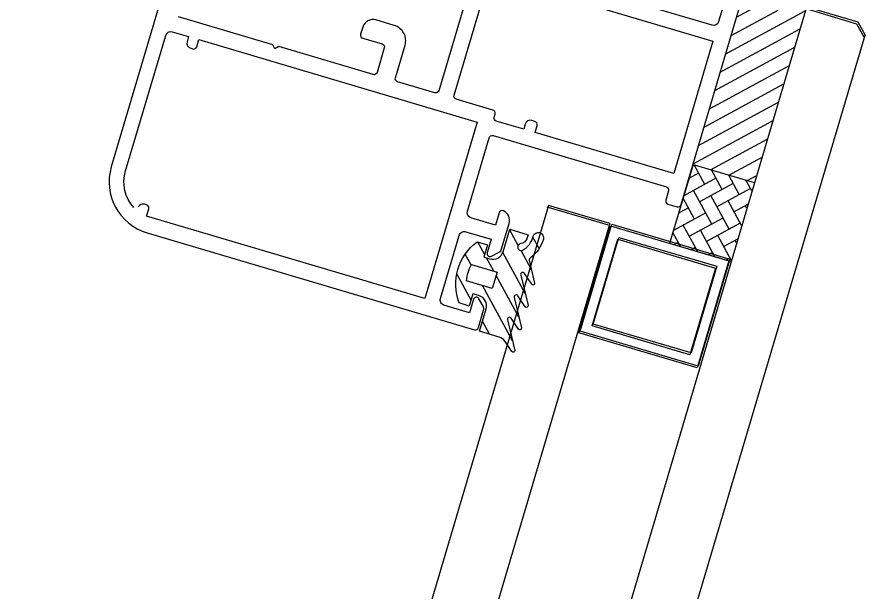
# Model space of a CAD drawing. Header units: millimetres. Extents: x 62878 to 70819, y -67946 to -61850.
# Drawn here: x 67753.97 to 67761.94, y -66355.43 to -66350.02 of the extents above; entities that cross this region are included whole.
import ezdxf

# ---------------------------------------------------------------- set-up
doc = ezdxf.new("R2010")
doc.units = ezdxf.units.MM
doc.layers.add('DOGRAMA', color=171, linetype='Continuous', lineweight=0)
doc.layers.add('DOĞRAMA-yeni', color=40, linetype='Continuous')

# ---------------------------------------------------------------- blocks, each defined once
blk = doc.blocks.new('SPANDREL PAN.93')
at = {"layer": 'DOĞRAMA-yeni', "color": 122, "lineweight": -2}
for p, q in [((36489.31846582975, 28164.42913181102), (36488.83896271163, 28164.28743932814)), ((36515.70602521955, 28075.1306965566), (36489.31846582975, 28164.42913181102)), ((36488.83896271163, 28164.28743932815), (36488.77140058455, 28164.16320020797)), ((36515.10228298123, 28075.05656620076), (36488.77140058458, 28164.163200208)), ((36491.17206802828, 28162.39085830399), (36491.74747177007, 28162.56088928344)), ((36491.74747177007, 28162.56088928344), (36493.53279705418, 28156.51914999494)), ((36491.17206802828, 28162.39085830399), (36493.02782245011, 28156.11077898186))]:
    blk.add_line(p, q, dxfattribs=at)
for points in [[(36490.04044066949, 28162.05646404444), (36490.33799488352, 28161.04950749634), (36491.45044211758, 28161.37823405659), (36491.15288790356, 28162.38519060469)], [(36490.16467978971, 28161.98890191737), (36490.40555701056, 28161.17374661655), (36491.32620299738, 28161.44579618367), (36491.08532577651, 28162.26095148448)]]:
    blk.add_lwpolyline(points, close=True, dxfattribs=at)

msp = doc.modelspace()

# ---------------------------------------------------------------- hatches: boundary and pattern name
at = {"layer": 'DOGRAMA', "lineweight": -2}
h = msp.add_hatch(dxfattribs=at)
h.set_pattern_fill('ANSI31', color=256, scale=0.03999999999999999, angle=73.50578493834035, style=0)
h.set_pattern_definition([(208.5057849383403, (67785.09352052162, -66220.1642418306), (-0.06061043106111653, 0.1116036542707525), [])])
h.paths.add_polyline_path([(67760.42864868138, -66351.1483476019, 0.4142135623420975), (67760.41008810991, -66351.11417151103), (67760.7798920016, -66349.86527146229, 0.1532309010706403), (67761.38359289855, -66349.93973774262), (67760.97758939373, -66351.31089096308)])
h.paths.add_polyline_path([(67760.32377058156, -66351.40568268175), (67760.3944725905, -66351.16690817337, 0.4142135623575963), (67760.42864868138, -66351.1483476019), (67760.97758939373, -66351.31089096308), (67760.89907962504, -66351.57603380267)])
h = msp.add_hatch(dxfattribs=at)
h.set_pattern_fill('AR-HBONE', color=256, scale=0.03, angle=73.50578493834035, style=0)
h.set_pattern_definition([(118.5057849383402, (67724.58764905421, -66345.934526575), (-0.1627219703923171, 0.04818257311146708), [0.3599999999999998, -0.1199999999999999]), (208.5057849383403, (67724.5303793556, -66345.82907430326), (-0.1627219703923171, 0.04818257311146708), [0.36, -0.12])])
h.paths.add_polyline_path([(67760.17514552231, -66351.90761856695), (67760.10416588857, -66352.1473306684), (67760.67947493208, -66352.31768178933), (67760.89907962504, -66351.57603380267), (67760.32377058156, -66351.40568268175)])
h = msp.add_hatch(dxfattribs=at)
h.set_pattern_fill('ANSI31', color=256, scale=0.05, angle=73.50578493834035, style=0)
h.set_pattern_definition([(118.5057849383402, (67716.88679688504, -66450.51168380858), (-0.1395045678384407, -0.07576303882639554), [])])
edge = h.paths.add_edge_path(flags=16)
edge.add_arc((67758.59217419678, -66352.53395855638), 0.400000000018197, 151.9688259190407, 175.0427439844561, ccw=False)
edge.add_line((67758.23909738587, -66352.34597779776), (67758.48064890271, -66352.41750208914))
edge.add_line((67758.48064890271, -66352.41750208914), (67758.4352219371, -66352.57091783408))
edge.add_line((67758.4352219371, -66352.57091783408), (67758.19367042033, -66352.49939354272))
edge = h.paths.add_edge_path()
edge.add_arc((67758.59217419675, -66352.53395855645), 0.5000000000002688, 126.6358872934571, 200.3756825854292, ccw=False)
edge.add_line((67758.29381039483, -66352.13273662074), (67758.38969523544, -66352.16112847424))
edge.add_line((67758.38969523544, -66352.16112847424), (67758.35562501126, -66352.27619028294))
edge.add_line((67758.35562501126, -66352.27619028294), (67758.4131559156, -66352.29322539504))
edge.add_arc((67758.44154776906, -66352.19734055447), 0.09999999997448594, 253.5057849432473, 343.5057849408801)
edge.add_line((67758.53743260962, -66352.22573240794), (67758.59989468733, -66352.01478575863))
edge.add_line((67758.59989468733, -66352.01478575863), (67758.77248740042, -66352.0658910949))
edge.add_line((67758.77248740042, -66352.0658910949), (67758.76127846859, -66352.10374584934))
edge.add_arc((67758.69895332218, -66352.08529114455), 0.0650000000310321, 275.09644942517195, 343.5057849302579, ccw=False)
edge.add_arc((67758.70763132567, -66352.1825943672), 0.0326894307303511, 95.09644946114241, 288.9360640540427)
edge.add_arc((67758.62595565221, -66352.03691369068), 0.1992591643052067, 297.589563409691, 347.8554705679381)
edge.add_arc((67758.86833245555, -66352.09430033786), 0.05002797723492169, -15.522056448481408, 161.9911798494934, ccw=False)
edge.add_arc((67758.60503158315, -66352.02098681305), 0.3233450411497195, 305.12012207109854, 344.4464322260319, ccw=False)
edge.add_arc((67758.80255542664, -66352.30182510913), 0.02000000001194624, 125.1201219905532, 193.5057848834619)
edge.add_line((67758.78310849972, -66352.3064959799), (67758.83449703013, -66352.5204494463))
edge.add_arc((67758.81991183494, -66352.52395259937), 0.01499999999798878, -146.4942150756916, 13.505784876440828, ccw=False)
edge.add_line((67758.80740438358, -66352.53223291702), (67758.73943753779, -66352.4295687375))
edge.add_arc((67758.72276093597, -66352.44060916103), 0.02000000000258, 33.50578491663744, 193.5057849337332)
edge.add_line((67758.70331400906, -66352.44528003181), (67758.7720349525, -66352.7313960956))
edge.add_arc((67758.75744975731, -66352.73489924868), 0.01500000001553678, -146.4942151063753, 13.505784917506617, ccw=False)
edge.add_line((67758.74494230593, -66352.74317956633), (67758.67697546014, -66352.64051538681))
edge.add_arc((67758.66029885832, -66352.65155581036), 0.02000000001061296, 33.50578495139829, 193.5057849337332)
edge.add_line((67758.64085193141, -66352.65622668114), (67758.7095728748, -66352.94234274491))
edge.add_arc((67758.69498767963, -66352.94584589801), 0.01499999999063629, -146.49421509135578, 13.505784997516287, ccw=False)
edge.add_line((67758.68248022828, -66352.95412621564), (67758.61451338248, -66352.85146203612))
edge.add_arc((67758.59783678064, -66352.86250245967), 0.02000000002274678, 33.50578492838554, 193.5057849337332)
edge.add_line((67758.57838985373, -66352.86717333045), (67758.64711079714, -66353.1532893942))
edge.add_arc((67758.63252560196, -66353.15679254729), 0.01500000000138728, -146.49421502934388, 13.505784930487891, ccw=False)
edge.add_line((67758.6200181506, -66353.16507286495), (67758.55660321357, -66353.06928436093))
edge.add_arc((67758.47322020447, -66353.12448647866), 0.100000000040931, 33.50578495600084, 73.50578495508331)
edge.add_line((67758.50161205794, -66353.02860163801), (67758.31597615246, -66352.97363416456))
edge.add_line((67758.31597615246, -66352.97363416456), (67758.37843823014, -66352.76268751525))
edge.add_arc((67758.28255338954, -66352.7342956618), 0.09999999999826054, 343.5057849559762, 433.5057849559761)
edge.add_line((67758.31094524299, -66352.6384108212), (67758.25341433866, -66352.62137570909))
edge.add_line((67758.25341433866, -66352.62137570909), (67758.2193441145, -66352.73643751779))
edge.add_line((67758.2193441145, -66352.73643751779), (67758.12345927392, -66352.7080456643))

# ---------------------------------------------------------------- linework, layer by layer
for p, q in [((67761.38359289855, -66349.93973774262), (67761.86301710154, -66350.08169701006)), ((67761.86301710154, -66350.08169701004), (67761.93051008863, -66350.20597370411)), ((67760.32377058154, -66351.40568268175), (67760.10416588857, -66352.1473306684)), ((67760.32377058154, -66351.40568268175), (67760.89907962504, -66351.57603380267)), ((67760.32377058154, -66351.40568268175), (67760.89907962504, -66351.57603380267)), ((67759.52885684502, -66351.97697954749), (67758.95354780147, -66351.8066284266)), ((67760.67947493208, -66352.31768178933), (67760.10416588857, -66352.1473306684))]:
    msp.add_line(p, q, dxfattribs=at)
at = {"layer": 'DOGRAMA', "lineweight": -2, "ltscale": 0.5}
for points in [[(67758.44914317771, -66348.96654462934), (67757.93241144424, -66350.71164872815, -0.4142135623730951), (67757.89512843607, -66350.73189662429), (67757.54514876788, -66350.62826635904, -0.4142135623730951), (67757.52490087177, -66350.59098335083), (67757.61575480294, -66350.28415186093, 0.4142135623730951), (67757.51451532228, -66350.09773681984), (67757.34192260916, -66350.04663148352, 0.4142135623730951), (67757.21764591505, -66350.11412447065), (67757.21196754441, -66350.13330143873), (67757.19777161762, -66350.18124385904, 0.4142135623730951), (67757.21801951379, -66350.21852686729), (67757.40020071092, -66350.2724713889, -0.4142135623730951), (67757.42044860707, -66350.30975439714), (67757.3523081587, -66350.53987801455, -0.4142135623730951), (67757.31502515046, -66350.56012591068), (67756.42809037497, -66350.29750126596), (67756.39080736676, -66350.31774916209), (67756.3705594706, -66350.28046615387), (67755.48362469513, -66350.0178415091, -0.4142135623730951)], [(67755.49999967305, -66349.24050190502), (67754.85266541361, -66351.42667627055, 0.4142135623730951), (67755.1901303491, -66352.04805974095), (67758.2680337322, -66352.95943823781, 0.4142135623730951), (67758.30531674041, -66352.9391903417), (67758.35338130922, -66352.77686689503, 0.1991096956269791), (67758.34937070023, -66352.73881219736), (67758.31085245249, -66352.66788748805, 0.6680969080520953), (67758.25888088072, -66352.67335686932), (67758.22148597048, -66352.79964679286), (67757.98177386905, -66352.72866715914, -0.4142135623730951), (67757.9480273755, -66352.66652881209), (67758.12405686712, -66352.07204280041, -0.4142135623730951), (67758.18619521413, -66352.03829630686), (67758.42590731557, -66352.10927594059), (67758.38850956623, -66352.2355754526, 0.6680969080520438), (67758.42912439656, -66352.2684600076), (67758.50004910587, -66352.22994175986, 0.1989616347782854), (67758.5241355944, -66352.20019628675), (67758.59511806731, -66351.96047459682, 0.3728392455561729), (67758.54103112625, -66351.84123928836, 0.4568501953068724), (67758.4997261347, -66351.85997535505), (67758.4656559105, -66351.97503716375), (67758.23553229304, -66351.90689671539, -0.4142135623730951), (67758.20178579952, -66351.84475836832), (67758.40620714464, -66351.15438751607, -0.4142135623730951), (67758.44349015283, -66351.13413961994), (67760.07353244291, -66351.6168011292, -0.4142135623730951), (67760.09378033907, -66351.65408413742), (67760.06822767091, -66351.74038049395, 0.4142135623730951), (67760.08847556703, -66351.77766350219), (67760.1747719236, -66351.8032161703, 0.4142135623730951), (67760.21205493179, -66351.78296827416), (67760.79976629895, -66349.7981520739, 0.4142135623730951)], [(67760.62186881393, -66349.87062610236), (67760.56508510691, -66350.06239578355, -0.4142135623730951), (67760.5029467599, -66350.0961422771), (67759.86051832789, -66349.90591685877, -0.4142135623730951)], [(67755.06566088303, -66351.81074239443, -0.2621398995659221), (67754.98690419042, -66351.46642486543), (67755.36451584178, -66350.19115648555, -0.4142135623730951), (67755.4266541888, -66350.15740999198), (67755.58006993379, -66350.20283695759), (67755.56587400704, -66350.25077937786, 0.4142135623730951), (67755.59962050058, -66350.31291772488), (67755.61879746872, -66350.3185960956, 0.4142135623730951), (67755.65608047688, -66350.29834819945), (67755.67595477434, -66350.23122881104), (67758.29361092256, -66351.0063264112), (67757.80243185724, -66352.66513415346), (67755.18477570904, -66351.89003655332), (67755.20465000648, -66351.82291716489, 0.4142135623730951), (67755.18440211038, -66351.78563415668), (67755.16522514226, -66351.77995578598, 0.3618128521052944), (67755.10645163056, -66351.80525225916)]]:
    msp.add_lwpolyline(points, format="xyb", dxfattribs=at)
at = {"layer": 'DOGRAMA', "linetype": 'ByBlock', "lineweight": -2}
msp.add_lwpolyline([(67759.2071067532, -66349.85844777328), (67760.51114058532, -66350.24457698065), (67760.14204649001, -66351.4910799084), (67758.83801265791, -66351.10495070102), (67758.85788695535, -66351.03783131258, 0.4142135623730951), (67758.83763905922, -66351.0005483044), (67758.808873607, -66350.99203074833, 0.4142135623730951), (67758.74673526, -66351.02577724187), (67758.73253933326, -66351.07371966218), (67758.47365026368, -66350.99706165776, -0.4142135623730951), (67758.45340236751, -66350.95977864951), (67758.46191992352, -66350.93101319736, 0.4142135623730951), (67758.4416720274, -66350.89373018913), (67758.09648660128, -66350.7915195166, -0.4142135623730951), (67758.0762387052, -66350.75423650836), (67758.43681524441, -66349.53649903281, -0.4142135623730951)], format="xyb", dxfattribs=at)
at = {"layer": 'DOGRAMA', "lineweight": -2}
for points in [[(67758.12345927392, -66352.7080456643, -0.3333333333332296), (67758.29381039483, -66352.13273662074), (67758.38969523544, -66352.16112847424), (67758.35562501126, -66352.27619028294), (67758.4131559156, -66352.29322539504, 0.4142135623730951), (67758.53743260962, -66352.22573240794), (67758.59989468733, -66352.01478575863), (67758.77248740042, -66352.0658910949), (67758.76127846859, -66352.10374584934, -0.3076847592325949), (67758.70472743941, -66352.15003417178, 1.128701775595035), (67758.71823946615, -66352.21351468797, 0.2229122392588673), (67758.82075540221, -66352.07883351848, -0.9785310008372164), (67758.91653578769, -66352.10768829049, -0.1732976222504512), (67758.7910495757, -66352.28546615456, 0.3075716929246892), (67758.78310849972, -66352.3064959799), (67758.83449703013, -66352.5204494463, -0.8390996311771624), (67758.80740438358, -66352.53223291702), (67758.73943753779, -66352.4295687375, 0.8390996311772869), (67758.70331400906, -66352.44528003181), (67758.7720349525, -66352.7313960956, -0.8390996311771624), (67758.74494230593, -66352.74317956633), (67758.67697546014, -66352.64051538681, 0.839099631177325), (67758.64085193141, -66352.65622668114), (67758.7095728748, -66352.94234274491, -0.8390996311769768), (67758.68248022828, -66352.95412621564), (67758.61451338248, -66352.85146203612, 0.8390996311770358), (67758.57838985373, -66352.86717333045), (67758.64711079714, -66353.1532893942, -0.8390996311781366), (67758.6200181506, -66353.16507286495), (67758.55660321357, -66353.06928436093, 0.1763269807084491), (67758.50161205794, -66353.02860163801), (67758.31597615246, -66352.97363416456), (67758.37843823014, -66352.76268751525, 0.4142135623728453), (67758.31094524299, -66352.6384108212), (67758.25341433866, -66352.62137570909), (67758.2193441145, -66352.73643751779)], [(67758.19367042033, -66352.49939354272, -0.1010205144335734), (67758.23909738587, -66352.34597779776), (67758.48064890271, -66352.41750208914), (67758.4352219371, -66352.57091783408)], [(67758.19367042033, -66352.49939354272, -0.1010205144335734), (67758.23909738587, -66352.34597779776), (67758.48064890271, -66352.41750208914), (67758.4352219371, -66352.57091783408)]]:
    msp.add_lwpolyline(points, format="xyb", close=True, dxfattribs=at)
for points in [[(67760.66029796403, -66352.31200341863), (67760.36218350244, -66353.31879424486), (67759.24991935151, -66352.98944874444), (67759.54803381313, -66351.98265791821)], [(67760.53602126992, -66352.37949640572), (67760.29469051532, -66353.19451755079), (67759.37419604562, -66352.92195575734), (67759.61552680023, -66352.10693461227)]]:
    msp.add_lwpolyline(points, close=True, dxfattribs=at)

# ---------------------------------------------------------------- block references
at = {"layer": 'DOĞRAMA-yeni', "xscale": -1, "rotation": 359.9643240394448}
msp.add_blockref('SPANDREL PAN.93', (104233.1693361528, -94537.06773749753), dxfattribs=at)

doc.saveas('drawing.dxf')
